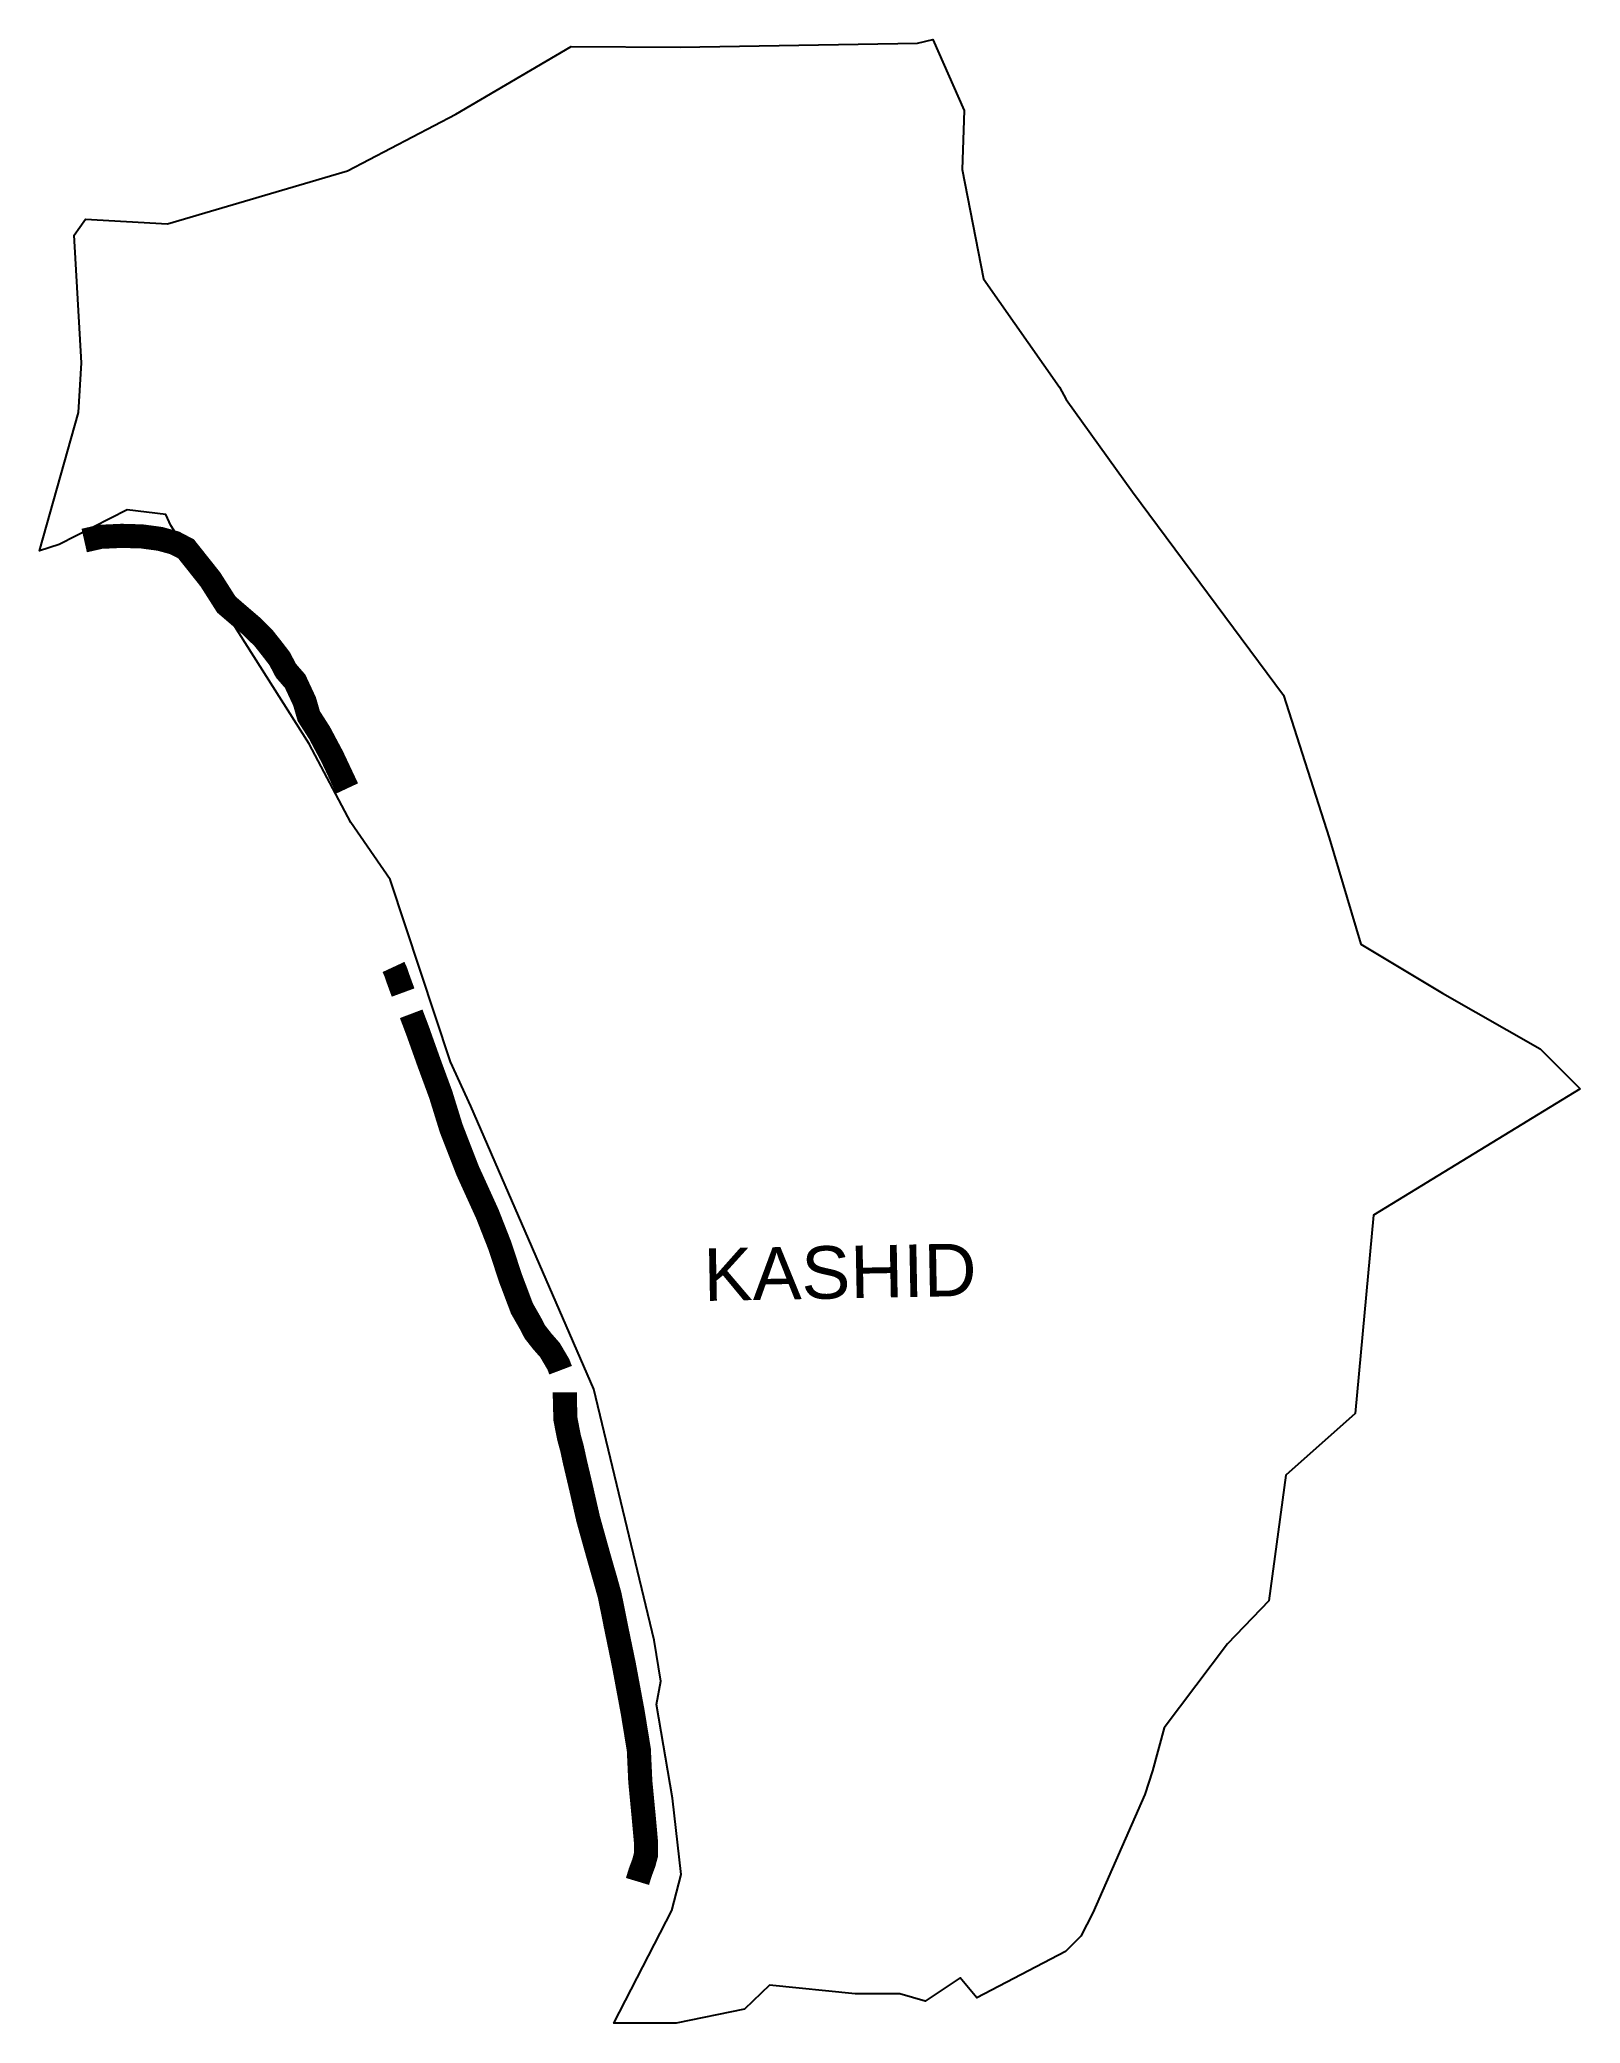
# Model space of a CAD drawing. Header units: metres. Extents: x 277692 to 280884, y 2039042 to 2043152.
import ezdxf

# ---------------------------------------------------------------- set-up
doc = ezdxf.new("R2010")
doc.units = ezdxf.units.M
for name, color, linetype in [('UNPROTECTED', 130, 'Continuous'), ('village', 3, 'Continuous'), ('VILLAGE NAME', 250, 'Continuous')]:
    doc.layers.add(name, color=color, linetype=linetype)
doc.styles.get("Standard").update_dxf_attribs({"font": 'simplex.shx'})

msp = doc.modelspace()

# ---------------------------------------------------------------- linework, layer by layer
at = {"layer": 'UNPROTECTED', "flags": 128}
for points in [[(278329.1, 2041600.8, 50, 50, 0), (278298.3, 2041666.3, 50, 50, 0), (278271.9, 2041715.9, 50, 50, 0), (278249.7, 2041750.6, 50, 50, 0), (278240.9, 2041781.1, 50, 50, 0), (278221.4, 2041822.9, 50, 50, 0), (278202.3, 2041844.9, 50, 50, 0), (278189.4, 2041869.5, 50, 50, 0), (278172.9, 2041891, 50, 50, 0), (278155.9, 2041912.4, 50, 50, 0), (278130.6, 2041937.4, 50, 50, 0), (278079, 2041981.7, 50, 50, 0), (278045.7, 2042034, 50, 50, 0), (277995.5, 2042097.2, 50, 50, 0), (277971.9, 2042109.6, 50, 50, 0), (277941.3, 2042118, 50, 50, 0), (277904.1, 2042123, 50, 50, 0), (277862.4, 2042124.2, 50, 50, 0), (277818.3, 2042122.2, 50, 50, 0), (277784.5, 2042114.5, 0, 0, 0)], [(278930.6, 2039336.1, 50, 50, 0), (278936.1, 2039354.3, 50, 50, 0), (278943.6, 2039374.4, 50, 50, 0), (278948.2, 2039391.5, 50, 50, 0), (278948.4, 2039415, 50, 50, 0), (278943.4, 2039470.5, 50, 50, 0), (278936.4, 2039543.4, 50, 50, 0), (278933.4, 2039608.8, 50, 50, 0), (278920.5, 2039687.8, 50, 50, 0), (278902.4, 2039784.9, 50, 50, 0), (278885.5, 2039866.5, 50, 50, 0), (278881.9, 2039884.8, 50, 50, 0), (278873, 2039928.8, 50, 50, 0), (278865.1, 2039957.1, 50, 50, 0), (278848, 2040016.9, 50, 50, 0), (278828.5, 2040086.8, 50, 50, 0), (278813.9, 2040150.7, 50, 50, 0), (278800.8, 2040206.3, 50, 50, 0), (278794.9, 2040233.6, 50, 50, 0), (278788.7, 2040256.1, 50, 50, 0), (278781.4, 2040293.6, 50, 50, 0), (278780.4, 2040325.4, 50, 50, 0), (278780.2, 2040337.5, 50, 50, 0), (278780.1, 2040349.5, 0, 0, 0)]]:
    msp.add_lwpolyline(points, format="xyseb", dxfattribs=at)
at = {"layer": 'UNPROTECTED', "const_width": 50, "flags": 128}
for points in [[(278425.1, 2041230.9), (278429.3, 2041221.9), (278436.2, 2041202), (278445.1, 2041177.9)], [(278461.8, 2041133.9), (278475.2, 2041098.5), (278498.8, 2041032.3), (278523, 2040966.6), (278544.7, 2040896.5), (278578.7, 2040809), (278619.9, 2040718.4), (278645.8, 2040652.3), (278667.2, 2040587), (278691.2, 2040523.4), (278708.5, 2040493.1), (278718, 2040474.8), (278733.4, 2040455.2), (278749.3, 2040437.1), (278766.7, 2040407.5), (278771.3, 2040395.4)]]:
    msp.add_lwpolyline(points, dxfattribs=at)
at = {"layer": 'village', "flags": 128}
msp.add_lwpolyline([(279956.2, 2042215.1), (280269, 2041794.1)], dxfattribs=at)
at = {"layer": 'village'}
for points in [[(280883.6, 2040978.2, 0), (280455.4, 2040716.4, 0), (280417.4, 2040305.6, 0), (280273.7, 2040177.9, 0), (280238.1, 2039917.8, 0), (280152.8, 2039828.5, 0), (280021.6, 2039654.7, 0), (279997.4, 2039565.1, 0), (279981.4, 2039516.3, 0), (279874, 2039270.9, 0), (279849.1, 2039222.9, 0), (279817.2, 2039191.2, 0), (279633.3, 2039094.7, 0), (279599.2, 2039136.1, 0), (279526.6, 2039088, 0), (279474, 2039103.1, 0), (279381.4, 2039103, 0), (279204.2, 2039121.4, 0), (279152.3, 2039071.2, 0), (279010.5, 2039042.6, 0), (278881.7, 2039042.2, 0), (279002, 2039276.2, 0), (279021.1, 2039350.7, 0), (279003.4, 2039508.6, 0), (278969.9, 2039702.7, 0), (278978.9, 2039751, 0), (278965, 2039836.1, 0), (278840.4, 2040356.1, 0), (278585.6, 2040942.2, 0), (278542.9, 2041034.3, 0), (278418.5, 2041412.5, 0), (278336.8, 2041530.1, 0), (278250.4, 2041693.4, 0), (277964.2, 2042145.8, 0), (277953.6, 2042168.1, 0), (277873.3, 2042178.2, 0), (277732.6, 2042106.5, 0), (277692.2, 2042093.2, 0), (277772.6, 2042379.9, 0), (277778.6, 2042482.8, 0), (277763.8, 2042747, 0), (277787.1, 2042780.6, 0), (277957.1, 2042770.8, 0), (278329.9, 2042880.2, 0), (278554.4, 2042998.1, 0), (278793.4, 2043138, 0), (279018.9, 2043137, 0), (279510.7, 2043144.9, 0), (279542.6, 2043152.3, 0), (279607, 2043005.8, 0), (279603, 2042883.5, 0), (279647.2, 2042657, 0), (279804.6, 2042432.4, 0), (279818.3, 2042406.5, 0), (279956.2, 2042215.1, 0)], [(280269, 2041794.1, 0), (280363.7, 2041498.8, 0), (280428.8, 2041277.9, 0), (280598.1, 2041176.6, 0), (280800.3, 2041061.6, 0), (280883.6, 2040978.2, 0)]]:
    msp.add_polyline3d(points, dxfattribs=at)

# ---------------------------------------------------------------- texts
at = {"layer": 'VILLAGE NAME', "insert": (279066.3, 2040647.5), "char_height": 108.748, "attachment_point": 1, "rotation": 1.1028}
msp.add_mtext_dynamic_manual_height_columns('{\\fArial|b0|i0|c0|p34;KASHID}', width=726.929, gutter_width=543.7, heights=[0], dxfattribs=at)
msp.add_mtext_dynamic_manual_height_columns('{\\fArial|b0|i0|c0|p34;KASHID}', width=726.929, gutter_width=543.7, heights=[0], dxfattribs=at)
msp.add_mtext_dynamic_manual_height_columns('{\\fArial|b0|i0|c0|p34;KASHID}', width=726.929, gutter_width=543.7, heights=[0], dxfattribs=at)

doc.saveas('drawing.dxf')
